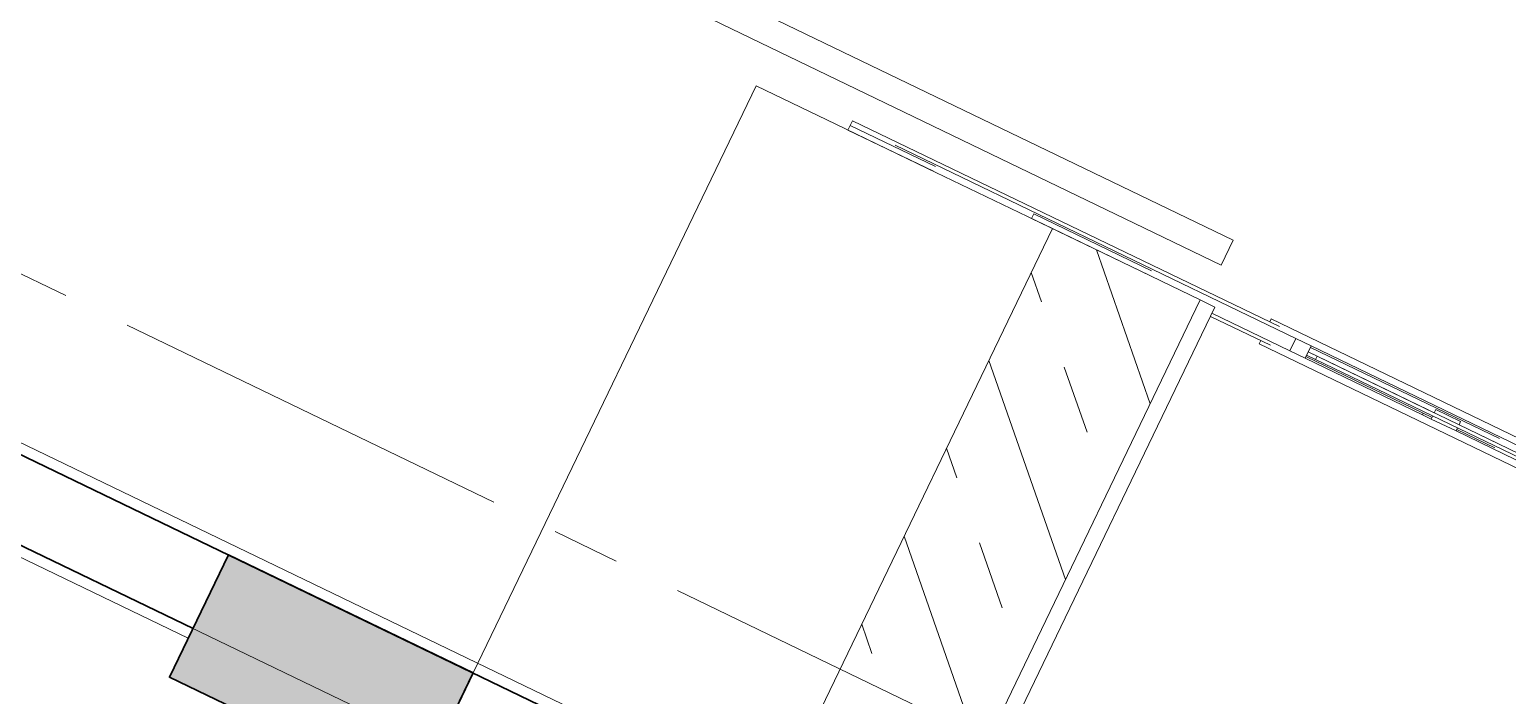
# Model space of a CAD drawing. Header units: millimetres. Extents: x 1373 to 40779, y 1939 to 6439.
# Drawn here: x 4721.5 to 4789.5, y 4607.9 to 4638.6 of the extents above; entities that cross this region are included whole.
import ezdxf

# ---------------------------------------------------------------- set-up
doc = ezdxf.new("R2010")
doc.units = ezdxf.units.MM
doc.linetypes.add('IMPORT-CENTER2', pattern=[112.5, 75, -12.5, 12.5, -12.5])
for name, color, linetype, lineweight in [('A-DETL', 6, 'Continuous', 30), ('A-DETL-GENF', 92, 'Continuous', 18), ('A-FLOR-HRAL', 11, 'Continuous', 18), ('A-WALL', 20, 'Continuous', 9), ('A-WALL-FNSH', 113, 'Continuous', 18), ('HESAPLAMALAR', 2, 'Continuous', 30), ('S-GRID', 252, 'IMPORT-CENTER2', 5), ('S-STRS', 31, 'Continuous', 18)]:
    doc.layers.add(name, color=color, linetype=linetype, lineweight=lineweight)

# ---------------------------------------------------------------- blocks, each defined once
blk = doc.blocks.new('A$C30a75ea0')
at = {"layer": 'A-DETL-GENF'}
h = blk.add_hatch(dxfattribs=at)
h.set_pattern_fill('ANSI33', color=153, style=0)
h.set_pattern_definition([(45, (-23043.559, -2740.5665), (-4.490128, 4.490128), []), (45, (-23039.069, -2740.5665), (-4.490128, 4.490128), [3.175, -1.5875])])
h.paths.add_polyline_path([(2791.04, 1085.19), (2816.04, 1085.19), (2816.04, 1123.19), (2967.04, 1123.19), (2967.04, 1135.19), (2190.75, 1135.19), (2190.75, 1085.19), (2215.75, 1085.19), (2215.75, 1123.19), (2791.04, 1123.19)])
h.paths.add_polyline_path([(2816.04, 1423.19), (2967.04, 1423.19), (2967.04, 1435.19), (2190.75, 1435.19), (2190.75, 1385.19), (2215.75, 1385.19), (2215.75, 1423.19), (2791.04, 1423.19), (2791.04, 1385.19), (2816.04, 1385.19)])
h.paths.add_polyline_path([(2816.04, 1723.19), (2967.04, 1723.19), (2967.04, 1735.19), (2190.75, 1735.19), (2190.75, 1685.19), (2215.75, 1685.19), (2215.75, 1723.19), (2791.04, 1723.19), (2791.04, 1685.19), (2816.04, 1685.19)])
h.paths.add_polyline_path([(2816.04, 2023.19), (2967.04, 2023.19), (2967.04, 2035.19), (2190.75, 2035.19), (2063.29, 2035.19), (2063.29, 2023.19), (2190.75, 2023.19), (2190.75, 1985.19), (2215.75, 1985.19), (2215.75, 2023.19), (2791.04, 2023.19), (2791.04, 1985.19), (2816.04, 1985.19)])
at = {"layer": 'A-DETL'}
blk.add_lwpolyline([(2190.75, 1435.19), (2967.04, 1435.19), (2967.04, 1423.19), (2816.04, 1423.19), (2816.04, 1385.19), (2791.04, 1385.19), (2791.04, 1423.19), (2215.75, 1423.19), (2215.75, 1385.19), (2190.75, 1385.19), (2190.75, 1435.19)], dxfattribs=at)
at = {"layer": 'A-FLOR-HRAL'}
for p, q in [((2068.21, 1623.07), (2068.21, 1539.2)), ((2073.29, 1623.07), (2073.29, 1539.2)), ((2069.48, 1616), (2069.48, 1547.98)), ((2072.02, 1616), (2072.02, 1578.82)), ((2070.75, 1614.73), (2070.75, 1549.8)), ((2071.38, 1549.8), (2071.38, 1614.73)), ((2069.8, 1547.98), (2069.8, 1586.61)), ((2071.7, 1578.82), (2071.7, 1586.61)), ((2070.75, 1578.82), (2070.11, 1578.82)), ((2070.11, 1578.82), (2070.11, 1573.74)), ((2072.02, 1578.82), (2071.38, 1578.82)), ((2072.02, 1573.74), (2072.02, 1578.82)), ((2070.11, 1573.74), (2070.75, 1573.74)), ((2071.38, 1573.74), (2072.02, 1573.74)), ((2071.7, 1547.98), (2071.7, 1573.76)), ((2072.02, 1573.74), (2072.02, 1571.98)), ((2071.7, 1571.98), (2072.02, 1571.98)), ((2072.02, 1571.98), (2072.02, 1547.98)), ((2072.02, 1547.98), (2069.48, 1547.98)), ((2069.48, 1547.98), (2069.48, 1544.88)), ((2070.75, 1549.8), (2071.38, 1549.8)), ((2070.75, 1547.98), (2070.75, 1549.8)), ((2071.38, 1549.8), (2071.38, 1547.98)), ((2072.02, 1544.88), (2072.02, 1547.98)), ((2069.48, 1544.88), (2072.02, 1544.88)), ((2069.48, 1544.88), (2069.48, 1463)), ((2072.02, 1544.88), (2072.02, 1528.94)), ((2068.84, 1453.94), (2068.84, 1541.18)), ((2072.65, 1528.94), (2072.65, 1541.18)), ((2068.84, 1539.2), (2068.21, 1539.2)), ((2073.29, 1539.2), (2072.65, 1539.2)), ((2058.21, 1526.63), (2063.29, 1526.63)), ((2058.21, 1526.63), (2058.21, 1416.63)), ((2063.29, 1416.63), (2063.29, 1526.63)), ((2069.8, 1491.44), (2069.8, 1515.49)), ((2069.8, 1491.44), (2070.75, 1491.44)), ((2069.8, 1453.94), (2069.8, 1471.39)), ((2068.84, 1453.94), (2069.8, 1453.94)), ((2069.8, 1453.94), (2070.75, 1453.94))]:
    blk.add_line(p, q, dxfattribs=at)
at = {"layer": 'A-FLOR-HRAL', "linetype": 'Continuous'}
for p, q in [((2070.75, 1578.82), (2070.75, 1586.61)), ((2070.75, 1547.98), (2070.75, 1573.74)), ((2070.75, 1491.44), (2070.75, 1515.49)), ((2070.75, 1453.94), (2070.75, 1471.39))]:
    blk.add_line(p, q, dxfattribs=at)
at = {"layer": 'A-WALL', "lineweight": 35}
for p, q in [((2190.75, 1549.8), (2190.75, 1317.19)), ((2190.75, 1435.19), (2205.75, 1435.19)), ((2205.75, 1385.19), (2205.75, 1135.19))]:
    blk.add_line(p, q, dxfattribs=at)
at = {"layer": 'A-WALL-FNSH', "color": 7, "lineweight": 9}
for p, q in [((2188.75, 2023.19), (2188.75, 535.19)), ((2188.75, 1435.19), (2190.75, 1435.19)), ((2207.75, 1135.19), (2207.75, 1385.19))]:
    blk.add_line(p, q, dxfattribs=at)
at = {"layer": 'S-GRID', "lineweight": 18}
for p, q in [((2160.75, 0), (2160.75, 3015.89)), ((2205.75, 0), (2205.75, 3015.89))]:
    blk.add_line(p, q, dxfattribs=at)
at = {"layer": 'S-STRS'}
for p, q in [((2190.75, 1528.94), (2070.75, 1528.94)), ((2070.75, 1528.94), (2070.75, 1525.94)), ((2190.75, 1525.94), (2070.75, 1525.94)), ((2070.75, 1525.94), (2070.75, 1495.72)), ((2070.75, 1525.94), (2190.75, 1525.94)), ((2070.75, 1495.72), (2190.75, 1495.72)), ((2070.75, 1488.93), (2070.75, 1495.72)), ((2070.75, 1470.18), (2070.75, 1488.93)), ((2070.75, 1451.43), (2070.75, 1470.18)), ((2070.75, 1435.19), (2070.75, 1451.43)), ((2188.75, 1435.19), (2070.75, 1435.19))]:
    blk.add_line(p, q, dxfattribs=at)
at = {"layer": 'S-STRS', "linetype": 'Continuous'}
for p, q in [((2070.75, 1504.71), (2091.98, 1525.94)), ((2097.68, 1495.72), (2127.9, 1525.94)), ((2133.6, 1495.72), (2163.82, 1525.94)), ((2092.75, 1508.75), (2101.73, 1517.73)), ((2128.67, 1508.75), (2137.65, 1517.73)), ((2079.72, 1495.72), (2083.77, 1499.77)), ((2115.64, 1495.72), (2119.69, 1499.77)), ((2151.56, 1495.72), (2155.61, 1499.77))]:
    blk.add_line(p, q, dxfattribs=at)

msp = doc.modelspace()

# ---------------------------------------------------------------- block references
at = {"layer": 'HESAPLAMALAR', "color": 4, "xscale": 0.2499999999999999, "yscale": 0.2499999999999999, "zscale": 0.2499999999999999, "rotation": 244.2513197565932}
msp.add_blockref('A$C30a75ea0', (4656.664, 5258.154), dxfattribs=at)

doc.saveas('drawing.dxf')
